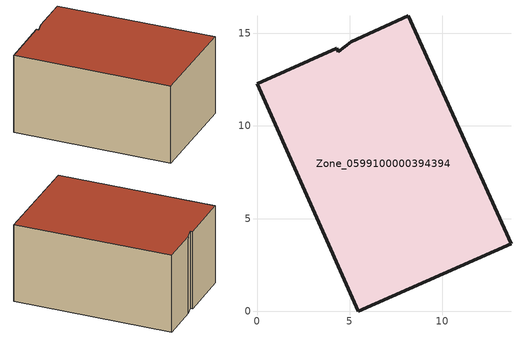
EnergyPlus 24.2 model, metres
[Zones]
Zone_0599100000394394
 floor ground (C_G): 4.38,14.03 5.11,14.57 8.19,15.95 13.73,3.62 5.47,0 0,12.28 4.3,14.21 z0
 wall outside (C_F): 13.73,3.62 8.19,15.95 5.11,14.57 4.38,14.03 4.3,14.21 0,12.28 5.47,0 13.73,3.62 z0:6.86
 roof outside (C_R): 4.38,14.03 4.3,14.21 0,12.28 5.47,0 13.73,3.62 8.19,15.95 5.11,14.57 z6.86
[BUILDING]
Pand.0599100000394394: North Axis=0; Terrain=City; Loads Convergence Tolerance Value=0.04; Temperature Convergence Tolerance Value=0.4; Solar Distribution=FullExterior; Maximum Number of Warmup Days=25; Minimum Number of Warmup Days=1
[Site:Location]
Rotterdam.The.Hague.AP_ZH_NLD Design_Conditions: Latitude=51.96; Longitude=4.45; Time Zone=1; Elevation=-4.5
[SITE:GROUNDTEMPERATURE:BUILDINGSURFACE]
18, 18, 18, 18, 18, 18, 18, 18, 18, 18, 18, 18
[MATERIAL] Thermal Absorptance=0.9; Solar Absorptance=0.7; Visible Absorptance=0.7
Name | Roughness | Thickness | Conductivity | Density | Specific Heat
G.D.1992-2005 | MediumSmooth | 0.15 | 0.06 | 540 | 1210
F.D.1992-2005 | Rough | 0.3 | 0.12 | 1920 | 840
R.D.1992-2005 | MediumRough | 0.2 | 0.08 | 1500 | 1000
[CONSTRUCTION]
C_G: G.D.1992-2005
C_F: F.D.1992-2005
C_R: R.D.1992-2005
[ZONE]
Zone_0599100000394394: Type=1; Multiplier=1; Ceiling Height=Autocalculate; Volume=Autocalculate; Floor Area=autocalculate; Part of Total Floor Area=Yes
[ZONEINFILTRATION:DESIGNFLOWRATE]
Infil_Zone_0599100000394394: Zone or ZoneList or Space or SpaceList=Zone_0599100000394394; Schedule=AlwaysOn; Design Flow Rate Calculation Method=Flow/Area; Flow Rate per Floor Area=0.0021; Constant Term Coefficient=1; Temperature Term Coefficient=0; Velocity Term Coefficient=0; Velocity Squared Term Coefficient=0
[HVACTEMPLATE:ZONE:IDEALLOADSAIRSYSTEM]
Zone_0599100000394394: Maximum Heating Supply Air Temperature=50; Minimum Cooling Supply Air Temperature=13; Maximum Heating Supply Air Humidity Ratio=0.0156; Minimum Cooling Supply Air Humidity Ratio=0.0077; Heating Limit=NoLimit; Cooling Limit=NoLimit; Dehumidification Control Type=ConstantSensibleHeatRatio; Cooling Sensible Heat Ratio=0.7; Dehumidification Setpoint=60; Humidification Control Type=None; Humidification Setpoint=30; Outdoor Air Method=None; Outdoor Air Flow Rate per Person=0.00944; Outdoor Air Flow Rate per Zone Floor Area=0; Outdoor Air Flow Rate per Zone=0; Demand Controlled Ventilation Type=None; Outdoor Air Economizer Type=NoEconomizer; Heat Recovery Type=None; Sensible Heat Recovery Effectiveness=0.7; Latent Heat Recovery Effectiveness=0.65
[ZONECONTROL:THERMOSTAT]
ThermostatControl_Zone_0599100000394394: Zone or ZoneList=Zone_0599100000394394; Control Type Schedule=DualSetpointControlType; Control 1=Thermostat_Zone_0599100000394394; Temperature Difference Between Cutout And Setpoint=0
[THERMOSTATSETPOINT:DUALSETPOINT]
Thermostat_Zone_0599100000394394: Heating Setpoint Temperature Schedule=HeatingSetpoint_Zone_0599100000394394; Cooling Setpoint Temperature Schedule=CoolingSetpoint_Zone_0599100000394394
[SCHEDULE:COMPACT]
HeatingSetpoint_Zone_0599100000394394: Through: 12/31, For: AllDays, Until: 24:00, 21
CoolingSetpoint_Zone_0599100000394394: Through: 12/31, For: AllDays, Until: 24:00, 24
DualSetpointControlType: Through: 12/31, For: AllDays, Until: 24:00, 4
AlwaysOn: Through: 12/31, For: AllDays, Until: 24:00, 1
